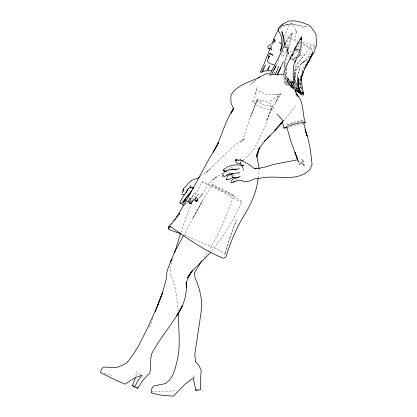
<?xml version="1.0" encoding="UTF-8"?>
<svg xmlns="http://www.w3.org/2000/svg" width="417" height="417" viewBox="0 0 417 417"><rect width="100%" height="100%" fill="white"/><g stroke="black" fill="none" stroke-linecap="round" stroke-linejoin="round"><path stroke-width="0.31" stroke-dasharray="2.08 1.56" d="M286.526 68.529L285.661 76.394L287.021 80.074L289.377 84.573L292.145 86.423L292.296 87.419L288.892 81.93L287.667 77.499L292.145 86.423M284.629 73.183L284.853 79.423L286.364 84.969L284.816 83.567L285.343 71.432M284.029 71.349L284.243 62.988L287.151 53.558L289.205 43.295L292.239 32.693L287.344 38.859L285.781 42.294M297.576 77.619L297.67 75.175L300.303 67.377L297.582 75.211L297.42 77.64M300.97 83.155L300.871 85.631L302.158 92.001M300.944 83.671L300.871 85.501L301.793 89.129M191.184 202.636L190.809 203.345L189.646 203.027L188.948 201.588L189.662 202.98L191.2 203.225L192.357 201.411L191.476 200.379L189.99 199.967L188.531 201.885L189.412 203.121L190.835 203.626L192.425 201.333L190.397 199.743M293.975 77.807C292.87 69.457 300.334 65.234 305.442 60.246L301.183 63.744L305.937 60.095L309.492 54.57L311.848 48.429L301.653 42.826M286.343 68.852L286.114 75.435L289.283 82.05L289.117 84.63L286.615 81.216L285.39 77.411L285.15 72.449M293.969 79.725L294.371 74.216L293.964 78.631M283.753 75.065L283.57 77.541L284.816 83.567M269.695 54.231L269.611 55.185L269.7 54.669M301.329 75.055L300.699 76.811L299.974 84.036L300.501 88.482M285.979 65.391L286.234 62.977M258.128 177.97L259.119 169.599M296.643 84.682L295.663 81.779L295.189 75.441L296.002 69.853L301.163 63.9L308.345 58.505L310.629 54.841M294.438 80.272L295.132 75.555L294.392 81.758L296.951 87.158M285.145 46.694L286.74 47.105L287.824 48.419L287.433 50.957L288.043 49.097L288.048 47.111L287.516 45.427L286.083 44.994M299.463 85.021L299.276 83.786L300.49 76.624L300.448 84.083L301.163 90.421M299.276 83.786L300.699 76.811M256.674 89.415L257.08 87.638L255.605 93.783L252.681 101.347C257.221 107.174 265.233 109.509 272.353 110.229L278.806 95.623L275.387 103.098L281.105 93.815L274.787 94.847L266.02 94.346L258.165 90.765M135.843 376.056L136.792 371.62L141.629 374.847M242.517 166.148L242.006 168.301L242.658 166.487M193.285 377.437L193.848 375.185L194.598 380.325M296.294 32.192L294.418 39.271L301.11 42.544M301.048 75.602L303.117 68.325L308.173 60.59L305.15 65.938M255.303 93.564L256.533 89.384M287.151 53.558L284.295 63.092L284.477 68.779M273.635 42.763L272.655 44.317L273.912 43.332M292.447 51.447L288.277 52.245L284.905 64.015L285.014 67.908M172.721 258.811C170.438 264.237 170.1 270.232 171.106 275.991C176.328 286.813 176.97 299.104 178.101 310.884M180.837 232.488L186.102 217.121L193.436 198.523L201.875 182.005L202.605 181.619L226.212 191.372L233.124 194.916L233.609 195.834C225.878 217.976 216.871 239.957 202.99 259.035M302.169 72.709L303.43 69.196M276.679 64.974L279.526 57.546M193.321 199.811L192.842 201.114L191.059 203.188L192.425 201.333M149.599 327.001L153.399 316.717M200.264 176.6L202.704 174.499L206.311 172.414L209.433 169.505L205.816 172.758L232.514 147.18L237.94 142.619L241.453 141.201L245.118 138.402L240.745 141.942L243.075 139.028L246.77 127.206L251.331 114.597L257.675 99.267L256.559 100.82L250.565 117.026L257.675 99.267L268.746 102.452L272.556 105.892L266.338 121.003L272.556 105.892M270.727 48.184L272.004 45.406L270.899 47.762M297.816 55.539L299.109 52.083M270.466 47.574L271.623 44.671M189.422 187.301L190.444 184.929L190.767 186.607M300.709 51.051L301.882 48.419L301.804 44.577M196.97 200.546L195.985 201.875L194.906 201.27L194.218 200.238L195.448 199.138L196.496 199.529L196.97 200.546L196.073 201.739L197.658 200.504L197.09 199.336L195.834 198.841L194.473 200.019L194.974 198.7L198.45 194.249M312.187 52.198L314.965 46.172L314.011 44.781L300.355 41.94L297.43 48.398M183.355 235.829L203.105 199.717L212.607 184.205L222.714 189.454L234.807 196.459L241.401 201.208L241.672 202.422L233.275 219.467L222.84 236.392L211.226 251.717M189.037 197.502L189.865 198.482L189.5 199.159L184.767 205.008M295.955 30.295L295.726 29.028L293.052 25.129L291.274 23.602L289.695 23.894L288.382 26.323L284.79 35.726L297.498 42.273M282.695 52.511L283.471 51.082M196.126 201.494L197.96 199.284L196.751 200.53L197.96 199.284L197.408 198.143L196.193 197.767L194.974 198.7L195.985 197.986M286.734 42.081L292.239 32.693L289.596 47.09L283.43 47.449M193.358 217.121L202.579 200.812L192.737 218.169M190.835 203.626L191.94 201.698L190.85 203.486L189.433 203.178L188.672 201.875L189.412 203.121L190.85 203.486L192.268 201.562L191.476 200.379L192.268 201.562L190.809 203.345M297.133 48.898L294.553 52.949M285.681 42.174L287.537 39.099M282.111 51.713L283.753 49.847M151.501 392.923L152.382 391.579L166.586 391.459L176.641 390.406M189.865 198.482L186.43 203.027L195.328 192.909M291.228 57.645L292.338 56.081M171.46 224.925L174.41 220.848M190.85 203.486L192.357 201.411L191.382 200.379M283.101 121.503L295.59 106.121M190.418 186.472L191.257 185.523L190.022 186.675M195.531 192.466L193.227 195.083L188.531 201.885L189.943 200.405L191.09 200.853M194.473 200.019L195.714 198.612L196.84 199.133L197.476 200.124M196.073 201.739L197.324 200.322L196.798 199.305M184.418 205.128L184.867 204.622M198.706 194.171L192.842 201.114L193.577 199.988L192.748 198.716L191.314 198.211L190.308 199.133L191.497 198.388M188.99 202.021L189.349 201.64M197.158 201.01L196.402 201.479L195.568 201.124L195.187 199.978L195.563 201.025L196.402 201.479M197.199 199.993C202.328 195.537 205.237 189.365 208.427 183.532L210.96 182.078L212.957 179.644L216.882 176.553L212.394 179.998L222.318 173.175M301.96 162.051C306.818 159.08 301.173 159.586 298.932 159.617M279.958 28.533L282.21 26.412L289.695 23.894M288.069 50.603L285.134 53.209L288.069 50.603L287.824 48.419M243.116 160.264L249.314 154.728L253.374 149.781L255.783 145.825L266.567 123.479L271.9 106.872L262.929 104.625L256.559 100.82M296.94 55.862L298.536 54.455L298.468 52.339L297.311 50.994L295.716 50.54M256.064 79.762L250.341 84.552L256.174 79.908M301.402 161.958L303.758 160.029L304.061 165.241M270.424 101.18L281.199 93.825L274.787 94.847M227.765 169.61L233.603 166.133M273.02 73.46L275.752 72.313M195.229 200.316L195.776 200.103M281.647 26.099L286.098 24.363L292.286 23.941L287.245 24.53L282.267 25.927M293.318 123.468L303.081 120.477L303.404 121.728M302.659 123.64L287.537 127.633M273.411 72.871L275.168 72.449M300.235 55.315L304.431 54.528L298.337 62.957L294.866 69.368L294.579 76.483L294.975 80.304L296.383 85.011M292.718 123.672L286.234 125.053C291.457 122.78 297.305 120.852 303.081 120.477M252.681 101.347L256.622 100.732L263.044 102.061M196.808 389.348L199.144 389.097M311.848 48.429L310.571 48.304L300.766 43.868M291.493 58.505L292.687 58.625M314.965 46.172L310.321 45.609C307.704 54.71 298.489 59.172 295.1 67.773L295.189 75.441M237.94 173.743L239.374 173.936M294.652 61.216L291.155 59.928M104.271 373.095L112.001 375.998M233.609 195.834L210.001 186.081L201.875 182.005M184.423 235.23L216.251 248.751L224.685 253.197L225.018 255.637M191.148 202.308L189.985 201.427L191.273 202.365M295.627 50.582L299.458 52.375M241.672 202.422L231.878 197.413L219.478 190.168L212.018 184.986M298.03 42.544L299.625 43.373M285.03 83.296L287.042 84.359L287.443 78.015L286.891 84.969L289.638 85.313L294.157 87.919M293.86 88.821L292.807 88.164L287.766 78.057M196.047 197.59L197.872 199.196M269.929 105.491L273.109 108.884M293.823 87.825L292.552 86.345L290.946 80.898L292.572 86.21L294.1 88.107M294.063 87.679L291.999 84.484L290.79 79.611L292.275 85.631L293.823 87.57M297.728 89.144L296.623 87.752L294.261 81.456M297.331 88.889L295.804 86.913L297.352 88.972M294.663 89.869L291.488 85.495L289.726 80.429L291.181 85.673L295.054 90.468L292.421 88.493L289.08 84.093L287.407 79.084L288.887 84.182L292.015 88.362L288.918 85.495L286.323 81.841L285.39 77.411M296.826 89.269L295.512 87.283L296.961 89.327M295.512 87.283L296.914 89.269M292.275 85.631L294.011 88.295M297.941 160.326L299.505 164.59L297.78 160.258M302.935 164.522L304.155 166.524M236.33 178.669L236.825 179.722M233.723 174.681L234.375 176.099M297.884 160.446L299.505 164.59M288.277 52.245L290.05 56.973M295.424 81.565L296.659 84.917M303.039 123.854L303.451 125.079M242.308 165.58L242.991 167.733L243.257 171.298L242.861 166.138M295.898 94.06L296.43 96.405M294.032 79.741L294.402 81.643M294.522 82.279L295.267 86.084M284.837 46.12L284.967 47.272L288.335 53.85L286.02 46.923L285.864 45.109M275.241 41.22L275.319 42.081M297.472 88.123L297.556 89.374M287.61 47.262L287.678 48.998M229.939 237.627L224.935 253.833L230.241 237.091L236.35 220.233L229.939 237.627M202.125 194.124L201.567 195.318L199.498 197.569L202.125 194.124M197.642 200.379L197.194 201.156L197.642 200.379L197.345 199.832L197.642 200.379M283.779 120.122L282.94 121.107L283.779 120.122M284.066 54.971L282.783 56.457L281.835 55.982L281.308 54.257L282.372 55.31L284.066 54.971M306.959 25.88L303.076 27.439L301.434 25.963L291.608 23.847C296.659 24.619 301.778 27.006 306.959 25.88M190.778 203.048L189.829 202.798L189.297 201.974L189.829 202.798L190.778 203.048M196.866 201.182L195.782 200.978L195.5 200.316L195.782 200.978L196.866 201.182M197.257 200.812L196.475 200.035L197.257 200.812"/><path stroke-width="0.63" d="M301.282 81.096L301.288 76.738M180.983 233.833L169.422 229.746L168.51 228.996L168.536 226.994L179.821 213.28L178.841 214.734M179.915 202.99L180.186 203.626L180.921 203.731M258.05 178.612C256.919 190.136 252.353 201.015 246.728 211.033C237.633 225.357 230.695 240.943 225.842 257.19L223.512 258.285C204.366 250.726 187.598 238.493 170.834 226.822L168.536 226.994M183.209 190.517L183.464 189.068L183.209 191.012L183.35 188.833L189.933 181.687L191.956 180.196L197.752 178.111L199.258 177.204M259.338 147.754L257.096 157.1L259.192 168.958M195.432 361.289L199.013 365.688L201.187 370.228L200.452 380.737L200.718 389.634L195.933 390.583L196.225 389.41M182.651 204.497L183.146 203.152M174.681 252.686L180.624 233.103M240.385 163.104L240.197 163.693L242.308 165.58M259.296 147.722L256.168 157.266C259.265 141.79 274.204 133.94 282.517 121.602M240.963 161.697L240.077 163.839L236.95 163.089L235.36 161.207M300.204 53.574L299.547 55.414L298.358 56.384L296.341 57.332L294.485 58.802L291.968 59.84M301.183 77.578L303.263 71.776M135.436 377.953L132.387 385.506L134.618 386.997L138.335 379.887L142.166 375.206L135.311 377.531L124.944 384.156L116.202 380.346L103.51 374.101L100.44 372.162L102.056 368.472L103.52 367.054L116.275 367.622L122.41 365.318L127.102 362.691L133.284 354.252L138.611 345.818L148.108 326.923L157.199 306.432L162.588 292.395L166.378 278.525L167.014 271.514L168.624 266.729L174.775 251.587L183.355 235.829M274.136 38.062L272.087 43.509M157.595 305.359L157.199 306.432L162.833 292.119L155.15 311.973M269.559 49.936L263.852 64.458L260.187 72.146L261.542 72.407L265.384 64.911L262.392 72.157L264.237 71.177L266.823 70.76L269.778 65.542L267.808 70.932L272.218 70.629M269.46 53.736L270.305 53.762L272.874 55.247M182.156 192.894L182.995 190.767L183.371 191.069M299.542 50.931L300.834 47.475L301.658 36.894L296.424 45.604M179.826 202.938L180.222 201.906M223.788 176.318L224.899 176.318L226.134 175.708L226.999 175.176L227.328 174.327M296.92 89.665L296.388 90.958L295.627 90.009M297.17 57.265L293.323 66.418L293.193 76.655L293.704 84.297L295.497 89.879L300.058 91.922L298.197 85.605L298.52 77.817L298.582 85.563L300.73 92.365L302.695 92.345L303.534 93.512L302.549 93.914L302.158 92.001M274.391 69.681L276.101 65.672L271.712 74.163L275.277 74.758L278.837 66.339M223.35 170.037L223.512 170.986M226.999 175.176L227.156 174.817L228.01 174.859L231.372 173.555L233.025 174.082M296.737 45.974C291.598 55.054 286.578 64.411 283.529 74.429L278.624 74.633L277.362 75.128L283.393 61.664M274.631 41.205L274.36 41.815L274.469 40.725L274.631 41.205L273.938 42.195M184.554 194.28L180.191 201.672M274.365 37.551L278.452 29.456M230.862 181.807L231.185 182.855M309.581 59.047L312.656 52.605L309.096 60.809L304.556 68.862L301.522 77.765L302.007 85.954L303.529 93.179M170.433 261.928L171.575 259.546L170.6 261.568M294.569 62.143L295.387 60.548M280.86 67.377L277.456 73.986L275.277 74.758M233.723 108.149L231.065 113.294L233.494 108.415L231.039 103.197L230.841 95.67C236.475 84.714 249.491 82.389 259.577 77.197M297.66 44.332L298.275 43.186M300.12 39.756L301.658 36.894L301.705 39.453M182.245 305.953C173.811 322.659 160.821 336.519 152.007 353.048C149.479 359.741 151.663 366.793 149.573 373.502L146.737 375.957L142.322 381.096L137.808 388.217L134.618 386.997M226.525 178.34L226.332 179.206L226.775 179.836M182.245 305.937L176.834 315.664C183.501 306.057 187.525 294.178 186.081 282.418L186.138 284.248M292.114 55.977L292.906 54.554M233.708 108.123C224.487 121.696 221.557 138.173 213.322 152.21L218.847 142.28C203.731 167.076 191.231 193.352 176.089 218.101M183.24 202.599L185.226 200.327L183.563 202.026L185.711 199.462L184.189 201.119L186.654 197.429L191.565 191.132M294.293 49.289L296.117 46.131M192.618 270.112L188.401 277.409L186.613 281.756L186.237 287.303L186.196 286.083M224.085 172.784L224.768 171.622L229.611 169.755L239.457 168.843M304.301 68.873L309.096 60.809L306.693 64.432M188.526 188.515L185.826 192.623M223.627 173.118L222.527 174.801M308.742 60.804L313.699 53.209L316.56 45.072L315.992 34.298L311.228 27.058L308.153 24.765L301.496 22.315L294.616 20.85L288.548 21.111L282.762 24.118L278.129 29.013C278.587 31.994 280.943 34.356 281.454 37.41C282.267 42.023 281.861 46.761 280.115 51.119C283.628 45.239 284.019 37.978 281.751 31.577L283.732 36.8L284.702 44.968M201.901 260.641L194.51 272.796L194.927 277.545L197.262 282.82L199.649 290.441L201.646 300.647L201.135 312.02L194.796 354.408L195.526 361.648L195.281 361.226M192.273 270.617L187.41 277.743L192.258 270.961L210.449 252.733M168.51 228.996L170.313 226.4M174.645 220.176L175.364 219.139M226.812 177.444L227.275 176.787M227.63 178.914L226.624 179.863M182 194.239L181.781 194.53L182.344 194.233M291.994 55.346L293.922 53.59M231.112 181.114L231.539 180.592M223.773 175.239L222.626 176.255M282.069 122.082L274.803 130.406L282.293 122.494M231.591 182.662L232.024 182.172M231.81 180.29L232.655 179.305L240.197 176.422M192.008 190.559L181.124 203.736M279.254 27.59L282.762 24.118M264.613 141.102L264.253 141.457L270.216 135.718M273.276 42.503L274.751 40.798L274.542 39.792M257.977 78.167L259.405 76.973L266.776 73.642L269.064 73.788M227.687 176.443L228.886 175.369L231.816 174.082L232.222 176.917L234.14 177.407L231.143 178.231L228.74 179.758L227.755 179.816M238.347 160.378L238.743 160.065L235.824 160.045M223.455 169.677L225.284 168.327M225.717 168.14L227.343 166.826L231.93 165.205L237.846 164.851L243.21 165.768M225.269 170.047L223.439 170.934M271.514 43.655L268.141 46.146L267.855 47.105L268.194 48.137L269.392 49.722M304.29 123.114L305.327 122.541C302.064 113.309 304.248 101.373 296.466 94.268L298.285 96.64L295.231 91.13M300.104 163.36L301.163 162.838L304.436 165.184M232.577 182.662L234.469 181.531L233.343 181.603L235.256 181.52L236.882 180.66L237.382 180.889L241.281 180.269C245.806 183.918 251.31 179.972 255.861 178.367L258.154 178.846C274.881 173.425 296.351 183.782 310.034 169.318L312.057 164.298L310.357 149.39L307.668 137.094L304.947 129.244M282.054 120.325L283.873 128.066C290.581 125.074 297.905 122.389 305.327 122.541M182.974 194.718L185.383 193.686L187.186 190.658L187.28 189.349L189.704 187.713L191.46 187.415M241.975 165.737L244.273 164.866M239.024 160.191L240.432 159.841L247.834 163.792L254.896 168.817L256.346 168.317L254.86 168.906L256.439 168.166L258.514 168.359L264.31 167.259L274.391 164.235L297.649 159.8M226.973 171.069L224.32 171.257M230.966 169.912L232.201 169.63L232.962 168.895L234.13 169.38L236.627 169.484M183.866 205.336L183.136 205.159L182.823 204.445M239.593 172.628L231.774 173.842M278.129 29.013L278.723 28.914M295.601 49.347L297.238 49.097L299.046 49.67L300.047 51.531M232.801 177.804L239.087 177.314M228.745 173.076L229.809 172.961M272.186 74.836L269.471 75.086L277.696 59.381L285.655 42.696L285.812 44.504M283.873 128.066L286.312 127.915M295.366 90.838L296.378 90.781M235.73 159.852L236.908 159.831M235.741 160.06L236.939 160.071M190.402 187.415L193.717 188.281L191.658 187.447M270.56 48.539L269.413 48.403L271.107 49.044L271.66 49.941L271.128 48.601M296.148 90.468L298.051 90.859L299.719 93.246L297.618 90.265M273.959 64.791L270.315 63.77L267.923 62.123L267.506 60.627L269.137 56.519L269.111 56.191L268.621 58.02L269.137 56.519L267.995 55.138M222.793 176.255L222.423 175.724M235.636 160.258L235.162 160.071L235.423 160.42M132.387 385.506L134.696 386.528M293.985 49.816L295.08 50.327M272.781 55.122L269.679 53.475M241.49 160.493L242.35 160.967L240.432 159.841M136.885 387.601L137.808 388.217M274.579 41.267L274.026 40.183M276.831 113.883L282.309 119.945M299.573 91.459L300.313 92.386L301.6 92.433L300.376 91.704L299.067 89.613M274.657 40.261L274.902 40.746L274.131 39.693L274.787 41.08M297.483 90.265L298.791 92.251L300.766 93.33L299.495 91.464M297.425 159.263L290.785 141.181L286.76 126.914M274.641 39.74L275.058 41.028M297.493 159.106L295.033 152.398L297.78 160.258M290.044 57.473L290.68 59.235M302.878 93.361L303.529 95.196L301.183 94.206L300.959 92.298M293.526 84.406L292.546 81.451L293.229 84.552M305.494 131.209L307.126 136.114L303.732 122.979M299.177 91.547L297.378 85.407L297.29 77.979M195.933 390.583L193.144 378L185.304 383.937L173.399 396.15L159.784 395.003L151.501 392.923L151.606 389.045L153.487 386.006L165.377 383.609C172.112 379.043 174.697 371.432 176.334 363.869C181.265 347.309 178.372 329.758 178.241 312.781M296.065 30.926L296.294 32.192M300.605 92.438L300.793 93.674L301.663 94.862L299.708 92.532L297.722 91.87L297.597 89.999M299.849 51.765L300.068 53.558M295.632 89.311L296.07 93.179M280.427 43.337L279.729 42.659L280.427 43.337"/></g></svg>
